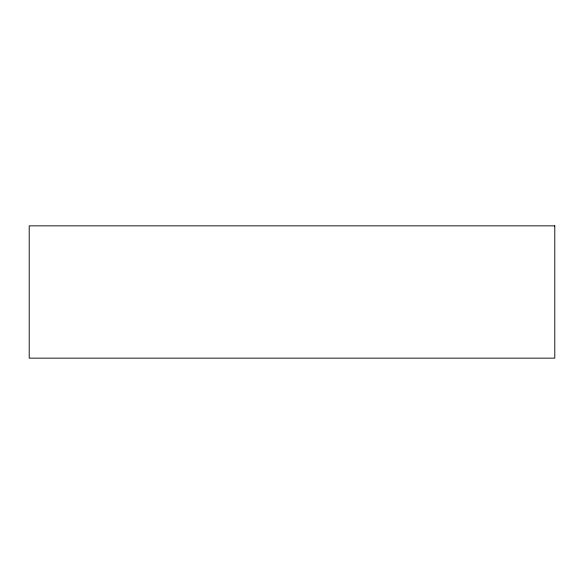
<?xml version="1.0" encoding="UTF-8"?>
<svg xmlns="http://www.w3.org/2000/svg" width="584" height="584" viewBox="0 0 584 584"><rect width="100%" height="100%" fill="white"/><g stroke="black" fill="none" stroke-linecap="round" stroke-linejoin="round"><path stroke-width="0.88" d="M554.8 225.855L29.2 225.855L29.2 358.145L554.8 358.145L554.8 225.855"/></g></svg>
